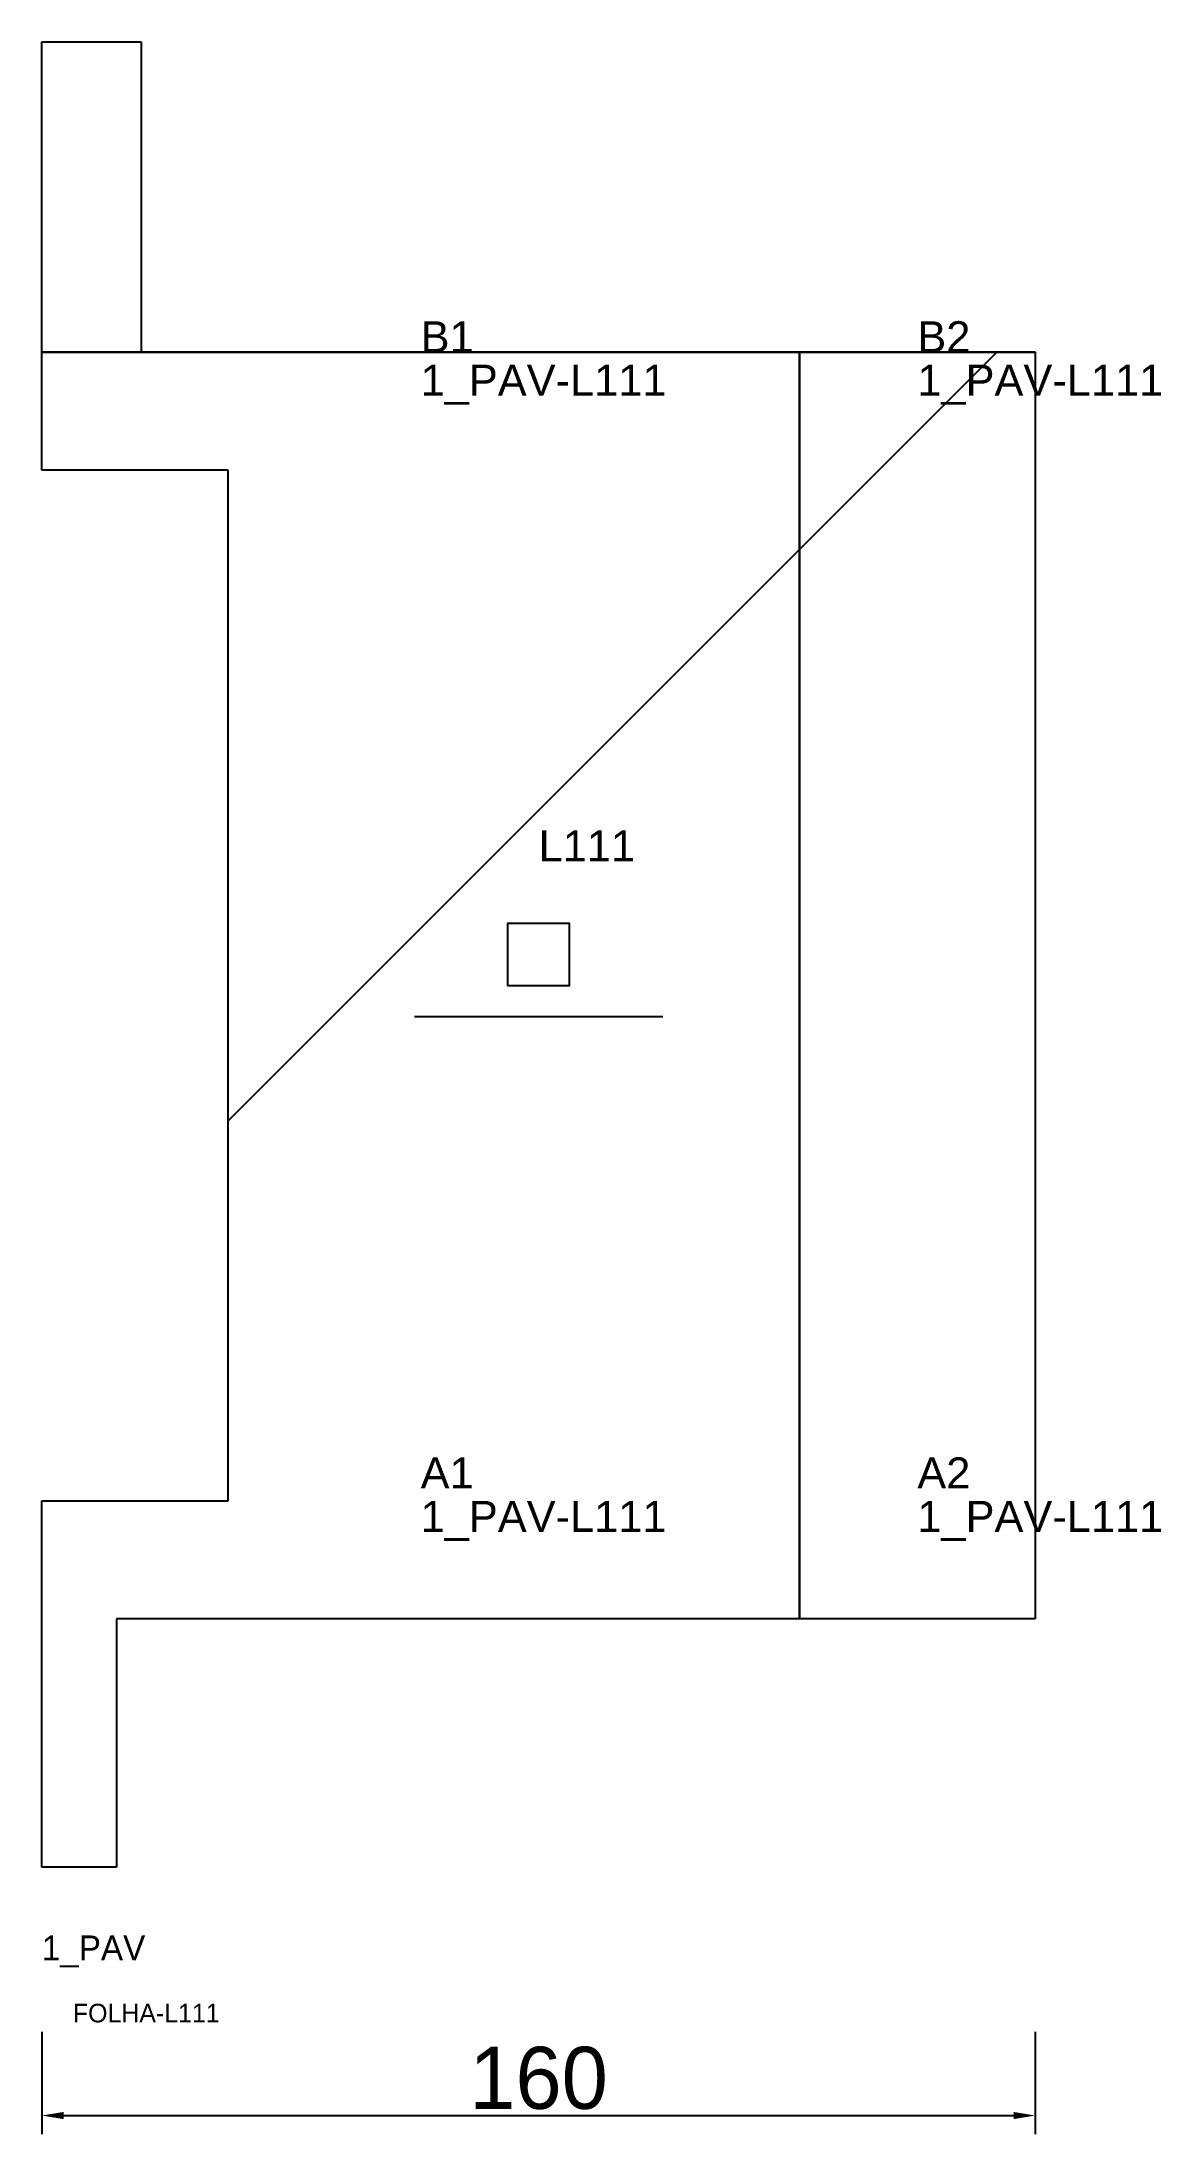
# Model space of a CAD drawing. Header units: metres. Extents: x 222 to 402, y -136 to 202.
import ezdxf

# ---------------------------------------------------------------- set-up
doc = ezdxf.new("R2010")
doc.units = ezdxf.units.M
for name, color, linetype in [('3', 3, 'CONTINUOUS'), ('AUX00', 7, 'CONTINUOUS'), ('COTA', 241, 'CONTINUOUS'), ('FOLHA', 255, 'CONTINUOUS'), ('Hachura', 251, 'CONTINUOUS'), ('NOMENCLATURA', 7, 'CONTINUOUS'), ('Nível', 160, 'CONTINUOUS'), ('Painéis', 200, 'CONTINUOUS'), ('Pilares', 5, 'CONTINUOUS'), ('SARR_2.2x7', 40, 'CONTINUOUS')]:
    doc.layers.add(name, color=color, linetype=linetype)
doc.styles.add('ARIAL', font='Arial.ttf')
doc.styles.add('STR_STANDARD', font='arial.ttf')
doc.dimstyles.new('EZ DXF', dxfattribs={"dimtxt": 10, "dimasz": 3.5, "dimexe": 3, "dimexo": 1.5, "dimgap": 1, "dimtad": 1, "dimdec": 1, "dimdsep": 46, "dimcen": 2.5, "dimazin": 3, "dimtfac": 1, "dimtmove": 0, "dimatfit": 3})

msp = doc.modelspace()

# ---------------------------------------------------------------- hatches: boundary and pattern name
at = {"layer": 'Hachura'}
h = msp.add_hatch(dxfattribs=at)
h.set_pattern_fill('ANSI31', scale=50)
h.paths.add_polyline_path([(222.2, -92.5), (222.2, -33.5), (252.2, -33.5), (252.2, 132.5), (222.2, 132.5), (222.2, 201.5), (238.2, 201.5), (238.2, 151.5), (382.2, 151.5), (382.2, -52.5), (234.2, -52.5), (234.2, -92.5)])
h = msp.add_hatch(dxfattribs=at)
h.set_pattern_fill('ANSI31', scale=50)
h.paths.add_polyline_path([(222.2, -92.5), (222.2, -33.5), (252.2, -33.5), (252.2, 132.5), (222.2, 132.5), (222.2, 201.5), (238.2, 201.5), (238.2, 151.5), (382.2, 151.5), (382.2, -52.5), (234.2, -52.5), (234.2, -92.5)])

# ---------------------------------------------------------------- linework, layer by layer
at = {"layer": '3'}
for points in [[(222.2, 151.5), (238.2, 151.5)], [(222.2, 151.5), (238.2, 151.5)], [(238.2, 151.5), (382.2, 151.5)], [(238.2, 151.5), (382.2, 151.5)], [(344.2, -52.5), (344.2, 151.5)], [(344.2, -52.5), (344.2, 151.5)]]:
    msp.add_lwpolyline(points, close=True, dxfattribs=at)
at = {"layer": 'Painéis', "color": 200}
for p, q in [((222.2, 132.5), (222.2, 201.5)), ((222.2, 201.5), (238.2, 201.5)), ((222.2, 132.5), (222.2, 201.5)), ((222.2, 201.5), (238.2, 201.5)), ((238.2, 201.5), (238.2, 151.5)), ((238.2, 201.5), (238.2, 151.5)), ((238.2, 151.5), (382.2, 151.5)), ((238.2, 151.5), (382.2, 151.5)), ((382.2, 151.5), (382.2, -52.5)), ((382.2, 151.5), (382.2, -52.5)), ((252.2, 132.5), (222.2, 132.5)), ((252.2, 132.5), (222.2, 132.5)), ((252.2, -33.5), (252.2, 132.5)), ((252.2, -33.5), (252.2, 132.5)), ((222.2, -92.5), (222.2, -33.5)), ((222.2, -33.5), (252.2, -33.5)), ((222.2, -92.5), (222.2, -33.5)), ((222.2, -33.5), (252.2, -33.5)), ((382.2, -52.5), (234.2, -52.5)), ((234.2, -52.5), (234.2, -92.5)), ((382.2, -52.5), (234.2, -52.5)), ((234.2, -52.5), (234.2, -92.5)), ((234.2, -92.5), (222.2, -92.5)), ((234.2, -92.5), (222.2, -92.5))]:
    msp.add_line(p, q, dxfattribs=at)
at = {"layer": 'Pilares'}
msp.add_lwpolyline([(297.2, 49.5), (307.2, 49.5), (307.2, 59.5), (297.2, 59.5)], close=True, dxfattribs=at)
msp.add_lwpolyline([(297.2, 49.5), (307.2, 49.5), (307.2, 59.5), (297.2, 59.5)], close=True, dxfattribs=at)
at = {"layer": 'SARR_2.2x7'}
msp.add_line((282.2, 44.5), (322.2, 44.5), dxfattribs=at)
msp.add_line((282.2, 44.5), (322.2, 44.5), dxfattribs=at)

# ---------------------------------------------------------------- texts
at = {"layer": '3', "style": 'STR_STANDARD'}
for s, p in [('B1', (283.2, 151.5)), ('B1', (283.2, 151.5)), ('B2', (363.2, 151.5)), ('B2', (363.2, 151.5)), ('A1', (283.2, -31.5)), ('A1', (283.2, -31.5)), ('A2', (363.2, -31.5)), ('A2', (363.2, -31.5))]:
    msp.add_text(s, height=5, dxfattribs=at).set_placement(p)
at = {"layer": 'AUX00', "style": 'STR_STANDARD'}
for p in [(283.2, 144.5), (283.2, 144.5), (363.2, 144.5), (363.2, 144.5), (283.2, -38.5), (283.2, -38.5), (363.2, -38.5), (363.2, -38.5)]:
    msp.add_text('1_PAV-L111', height=5, dxfattribs=at).set_placement(p)
at = {"layer": 'FOLHA'}
msp.add_text('FOLHA-L111', height=3, dxfattribs=at).set_placement((227.2, -117.5))
msp.add_text('FOLHA-L111', height=3, dxfattribs=at).set_placement((227.2, -117.5))
at = {"layer": 'NOMENCLATURA', "insert": (302.2, 74.5), "char_height": 5, "attachment_point": 1, "style": 'ARIAL'}
msp.add_mtext('L111', dxfattribs=at)
msp.add_mtext('L111', dxfattribs=at)
at = {"layer": 'Nível'}
msp.add_text('1_PAV', height=4, dxfattribs=at).set_placement((222.2, -107.5))
msp.add_text('1_PAV', height=4, dxfattribs=at).set_placement((222.2, -107.5))

# ---------------------------------------------------------------- dimensions: what is measured, and where the dimension line sits
at = {"layer": 'COTA'}
msp.add_linear_dim(base=(222.2, -132.5), p1=(222.2, -117.5), p2=(382.2, -117.5), dimstyle='EZ DXF', dxfattribs=at).render()
msp.add_linear_dim(base=(222.2, -132.5), p1=(222.2, -117.5), p2=(382.2, -117.5), dimstyle='EZ DXF', dxfattribs=at).render()

doc.saveas('drawing.dxf')
